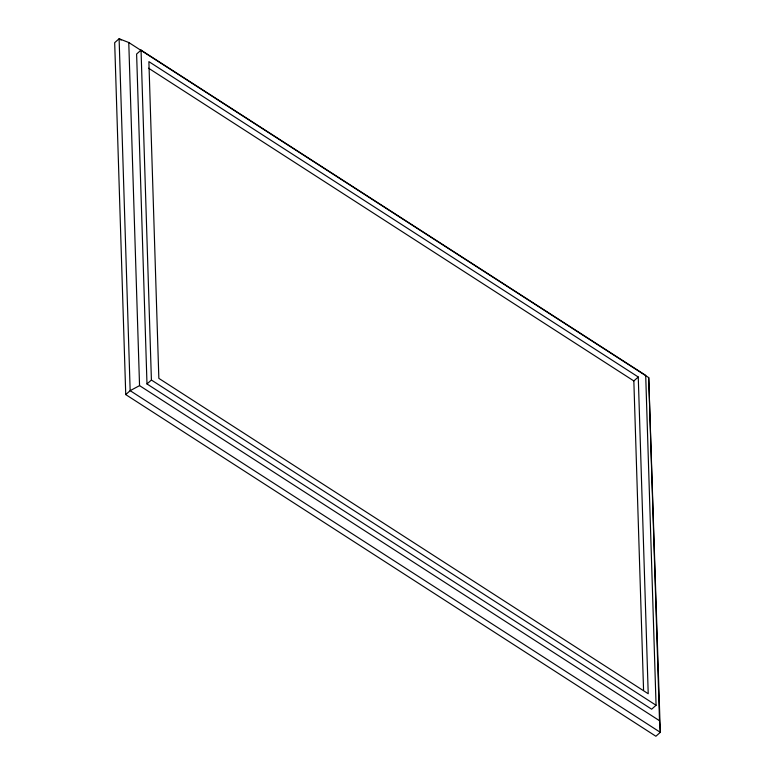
<?xml version="1.0" encoding="UTF-8"?>
<svg xmlns="http://www.w3.org/2000/svg" width="775" height="775" viewBox="0 0 775 775"><rect width="100%" height="100%" fill="white"/><g stroke="black" fill="none" stroke-linecap="round" stroke-linejoin="round"><path stroke-width="1.16" d="M141.04 50.113L136.613 54.037L146.988 383.954L651.649 709.193L656.067 705.26L645.701 375.342L141.04 50.113L151.406 380.031L146.988 383.954M125.744 394.591L130.161 390.668L139.548 385.63L659.506 720.711L660.319 732.327L655.892 736.25L125.744 394.591L114.681 42.673L119.108 38.75L128.766 42.509L648.723 377.599L660.319 732.327L130.161 390.668L119.108 38.75L121.142 40.058M643.57 690.409L633.843 380.942L638.261 377.008L148.887 61.632L158.846 378.365L648.22 693.741L638.261 377.008M148.538 68.181L633.843 380.942M151.406 380.031L656.067 705.26M648.723 377.599L659.506 720.711M128.766 42.509L139.548 385.63"/></g></svg>
